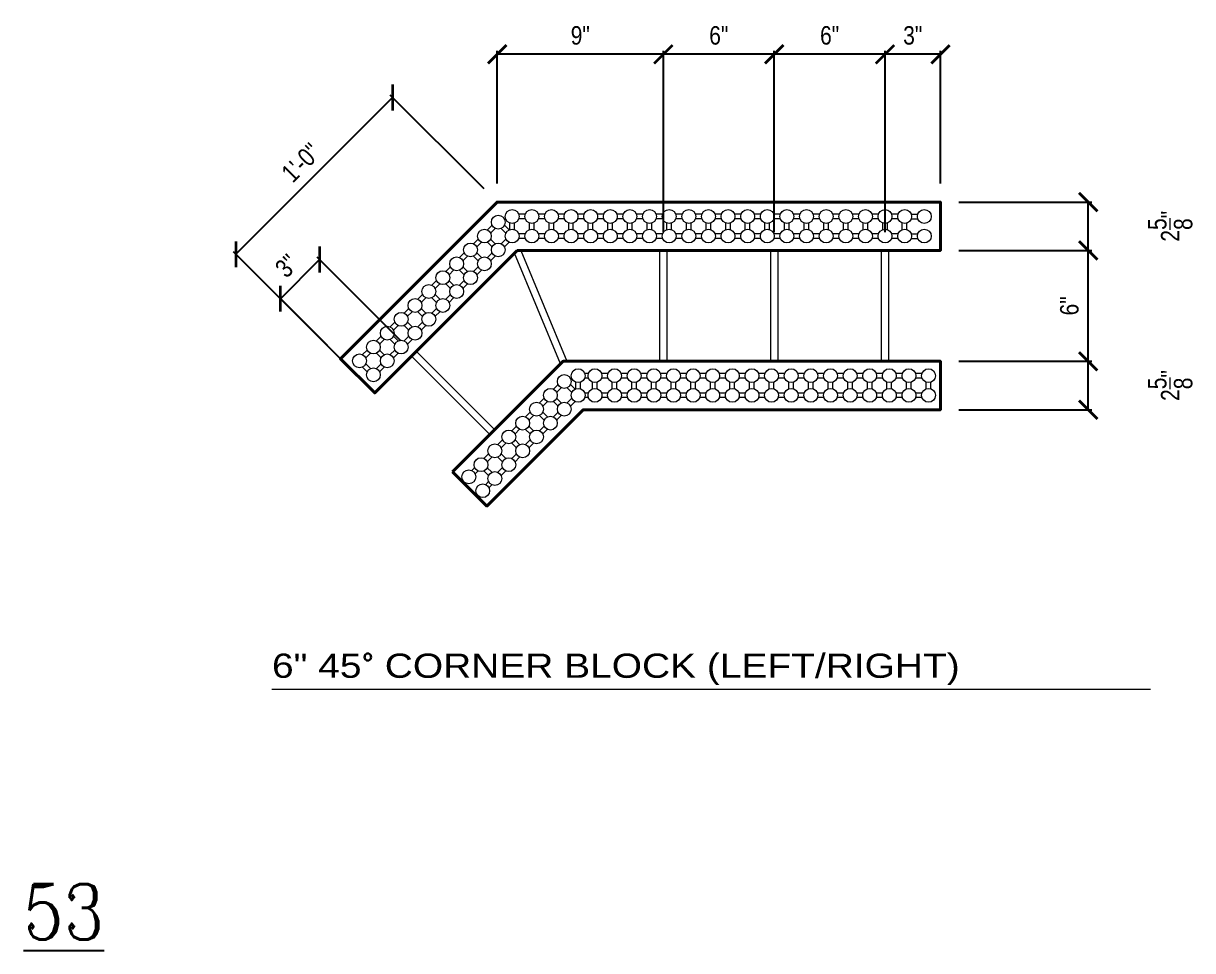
# Model space of a CAD drawing. Header units: inches. Extents: x -42.9 to 20.7, y -14 to 67.3.
# Drawn here: x -42.9 to 20.4, y -14 to 36.2 of the extents above; entities that cross this region are included whole.
import ezdxf

# ---------------------------------------------------------------- set-up
doc = ezdxf.new("R2010")
doc.units = ezdxf.units.IN
doc.header["$MEASUREMENT"] = 0
doc.layers.get('Defpoints').update_dxf_attribs({"color": 252})
for name, color, linetype, lineweight in [('1GB fine', 251, 'Continuous', 9), ('2GB med', 7, 'Continuous', 20), ('3GB heavy', 1, 'Continuous', 40), ('DIM', 3, 'Continuous', 13), ('GB Dim', 3, 'Continuous', 13)]:
    doc.layers.add(name, color=color, linetype=linetype, lineweight=lineweight)
doc.styles.add('ARCHTITLE', font='archtitl.shx', dxfattribs={"width": 1.2})
doc.styles.add('ARCTEXT', font='arctext.shx', dxfattribs={"width": 0.85})
doc.styles.add('RomanC', font='romanc.shx', dxfattribs={"width": 0.85, "height": 5})
doc.dimstyles.new('ARCTEXT 1-1', dxfattribs={"dimscale": 0, "dimtxt": 1, "dimasz": 1, "dimexe": 0.1875, "dimexo": 1, "dimgap": 0.5, "dimtad": 1, "dimdec": 4, "dimzin": 3, "dimdsep": 46, "dimlunit": 4, "dimtxsty": 'ARCTEXT', "dimblk": 'ARCHTICK', "dimcen": 1, "dimclrd": 256, "dimclre": 256, "dimclrt": 256, "dimadec": 0, "dimazin": 0, "dimtfac": 1, "dimtdec": 4, "dimtofl": 0, "dimtmove": 2, "dimatfit": 3, "dimldrblk": 'arrow', "dimfxl": 1, "dimtolj": 1, "dimtzin": 0, "dimarcsym": 0})

# ---------------------------------------------------------------- blocks, each defined once
blk = doc.blocks.new('_ArchTick')
at = {"color": 0, "linetype": 'ByBlock', "const_width": 0.15}
blk.add_lwpolyline([(-0.5, -0.5), (0.5, 0.5)], dxfattribs=at)
blk = doc.blocks.new('*D79')
at = {"layer": 'Defpoints', "color": 0}
for p in [(3.707, 34.563), (6.707, 26.563), (3.707, 23.938)]:
    blk.add_point(p, dxfattribs=at)
at = {"layer": 'GB Dim', "lineweight": -2}
for p, q in [((3.707, 24.938), (3.707, 34.75)), ((6.707, 34.563), (3.707, 34.563)), ((6.707, 27.563), (6.707, 34.75))]:
    blk.add_line(p, q, dxfattribs=at)
at = {"layer": 'GB Dim', "lineweight": -2, "rotation": 180}
blk.add_blockref('_ArchTick', (3.707, 34.563), dxfattribs=at)
at = {"layer": 'GB Dim', "lineweight": -2}
blk.add_blockref('_ArchTick', (6.707, 34.563), dxfattribs=at)
at = {"layer": 'GB Dim', "insert": (5.207, 35.58), "char_height": 1, "attachment_point": 5, "style": 'ARCTEXT'}
blk.add_mtext('\\A1;3"', dxfattribs=at)
blk = doc.blocks.new('arrow')
at = {"layer": 'DIM'}
blk.add_hatch(color=253, dxfattribs=at).paths.add_polyline_path([(-2, 0.5), (-2, -0.5), (0, 0)])
at = {"layer": 'DIM', "lineweight": 9}
for points in [[(-2, 0.983), (-2, 0.5), (-2.469, 0.617)], [(0.374, 0.094), (0, 0)], [(0.374, -0.094), (0, 0)], [(-2, -0.983), (-2, -0.5), (-2.469, -0.617)]]:
    blk.add_lwpolyline(points, dxfattribs=at)
at = {"layer": 'DIM', "lineweight": 15}
blk.add_lwpolyline([(0, 0), (-2, -0.5), (-2, 0.5), (0, 0)], dxfattribs=at)
blk = doc.blocks.new('*D80')
at = {"layer": 'Defpoints', "color": 0}
for p in [(-2.293, 34.563), (-2.293, 23.938), (3.707, 23.938)]:
    blk.add_point(p, dxfattribs=at)
at = {"layer": 'GB Dim', "lineweight": -2}
for p, q in [((-2.293, 24.938), (-2.293, 34.75)), ((3.707, 34.563), (-2.293, 34.563)), ((3.707, 24.938), (3.707, 34.75))]:
    blk.add_line(p, q, dxfattribs=at)
at = {"layer": 'GB Dim', "lineweight": -2, "rotation": 180}
blk.add_blockref('_ArchTick', (-2.293, 34.563), dxfattribs=at)
at = {"layer": 'GB Dim', "lineweight": -2}
blk.add_blockref('_ArchTick', (3.707, 34.563), dxfattribs=at)
at = {"layer": 'GB Dim', "insert": (0.707, 35.58), "char_height": 1, "attachment_point": 5, "style": 'ARCTEXT'}
blk.add_mtext('\\A1;6"', dxfattribs=at)
blk = doc.blocks.new('*D81')
at = {"layer": 'Defpoints', "color": 0}
for p in [(-8.293, 34.563), (-8.293, 23.938), (-2.293, 23.938)]:
    blk.add_point(p, dxfattribs=at)
at = {"layer": 'GB Dim', "lineweight": -2}
for p, q in [((-8.293, 24.938), (-8.293, 34.75)), ((-2.293, 34.563), (-8.293, 34.563)), ((-2.293, 24.938), (-2.293, 34.75))]:
    blk.add_line(p, q, dxfattribs=at)
at = {"layer": 'GB Dim', "lineweight": -2, "rotation": 180}
blk.add_blockref('_ArchTick', (-8.293, 34.563), dxfattribs=at)
at = {"layer": 'GB Dim', "lineweight": -2}
blk.add_blockref('_ArchTick', (-2.293, 34.563), dxfattribs=at)
at = {"layer": 'GB Dim', "insert": (-5.293, 35.58), "char_height": 1, "attachment_point": 5, "style": 'ARCTEXT'}
blk.add_mtext('\\A1;6"', dxfattribs=at)
blk = doc.blocks.new('*D82')
at = {"layer": 'Defpoints', "color": 0}
for p in [(-22.95, 32.22), (-17.293, 26.563), (-25.778, 18.078)]:
    blk.add_point(p, dxfattribs=at)
at = {"layer": 'GB Dim', "lineweight": -2}
for p, q in [((-18, 27.27), (-23.082, 32.352)), ((-31.435, 23.734), (-22.95, 32.22)), ((-26.485, 18.785), (-31.568, 23.867))]:
    blk.add_line(p, q, dxfattribs=at)
for p, rotation in [((-22.95, 32.22), 45.00000000000152), ((-31.435, 23.734), 225.0000000000015)]:
    blk.add_blockref('_ArchTick', p, dxfattribs=dict(at, rotation=rotation))
at = {"layer": 'GB Dim', "insert": (-27.912, 28.696), "char_height": 1, "attachment_point": 5, "rotation": 45, "style": 'ARCTEXT'}
blk.add_mtext('\\A1;1\'-0"', dxfattribs=at)
blk = doc.blocks.new('*D88')
at = {"layer": 'Defpoints', "color": 0}
for p in [(-17.293, 34.563), (-17.293, 26.563), (-8.293, 23.938)]:
    blk.add_point(p, dxfattribs=at)
at = {"layer": 'GB Dim', "lineweight": -2}
for p, q in [((-17.293, 27.563), (-17.293, 34.75)), ((-8.293, 34.563), (-17.293, 34.563)), ((-8.293, 24.938), (-8.293, 34.75))]:
    blk.add_line(p, q, dxfattribs=at)
at = {"layer": 'GB Dim', "lineweight": -2, "rotation": 180}
blk.add_blockref('_ArchTick', (-17.293, 34.563), dxfattribs=at)
at = {"layer": 'GB Dim', "lineweight": -2}
blk.add_blockref('_ArchTick', (-8.293, 34.563), dxfattribs=at)
at = {"layer": 'GB Dim', "insert": (-12.793, 35.58), "char_height": 1, "attachment_point": 5, "style": 'ARCTEXT'}
blk.add_mtext('\\A1;9"', dxfattribs=at)
blk = doc.blocks.new('*D89')
at = {"layer": 'Defpoints', "color": 0}
for p in [(6.707, 17.938), (14.707, 17.938), (6.707, 15.313)]:
    blk.add_point(p, dxfattribs=at)
at = {"layer": 'GB Dim', "lineweight": -2}
for p, q in [((7.707, 17.938), (14.894, 17.938)), ((14.707, 15.313), (14.707, 17.938)), ((7.707, 15.313), (14.894, 15.313))]:
    blk.add_line(p, q, dxfattribs=at)
for p, rotation in [((14.707, 17.938), 90), ((14.707, 15.313), 270)]:
    blk.add_blockref('_ArchTick', p, dxfattribs=dict(at, rotation=rotation))
at = {"layer": 'GB Dim', "insert": (19.144, 16.625), "char_height": 1, "attachment_point": 5, "rotation": 90, "style": 'ARCTEXT'}
blk.add_mtext('\\A1;2{\\H1.000000x;\\S5/8;}"', dxfattribs=at)
blk = doc.blocks.new('*D90')
at = {"layer": 'Defpoints', "color": 0}
for p in [(6.707, 23.938), (14.707, 23.938), (6.707, 17.938)]:
    blk.add_point(p, dxfattribs=at)
at = {"layer": 'GB Dim', "lineweight": -2}
for p, q in [((7.707, 23.938), (14.894, 23.938)), ((14.707, 17.938), (14.707, 23.938)), ((7.707, 17.938), (14.894, 17.938))]:
    blk.add_line(p, q, dxfattribs=at)
for p, rotation in [((14.707, 23.938), 90), ((14.707, 17.938), 270)]:
    blk.add_blockref('_ArchTick', p, dxfattribs=dict(at, rotation=rotation))
at = {"layer": 'GB Dim', "insert": (13.69, 20.938), "char_height": 1, "attachment_point": 5, "rotation": 90, "style": 'ARCTEXT'}
blk.add_mtext('\\A1;6"', dxfattribs=at)
blk = doc.blocks.new('*D91')
at = {"layer": 'Defpoints', "color": 0}
for p in [(6.707, 26.563), (14.707, 26.563), (6.707, 23.938)]:
    blk.add_point(p, dxfattribs=at)
at = {"layer": 'GB Dim', "lineweight": -2}
for p, q in [((7.707, 26.563), (14.894, 26.563)), ((14.707, 23.938), (14.707, 26.563)), ((7.707, 23.938), (14.894, 23.938))]:
    blk.add_line(p, q, dxfattribs=at)
for p, rotation in [((14.707, 26.563), 90), ((14.707, 23.938), 270)]:
    blk.add_blockref('_ArchTick', p, dxfattribs=dict(at, rotation=rotation))
at = {"layer": 'GB Dim', "insert": (19.144, 25.25), "char_height": 1, "attachment_point": 5, "rotation": 90, "style": 'ARCTEXT'}
blk.add_mtext('\\A1;2{\\H1.000000x;\\S5/8;}"', dxfattribs=at)
blk = doc.blocks.new('*D92')
at = {"layer": 'Defpoints', "color": 0}
for p in [(-26.905, 23.447), (-21.801, 18.343), (-23.922, 16.221)]:
    blk.add_point(p, dxfattribs=at)
at = {"layer": 'GB Dim', "lineweight": -2}
for p, q in [((-29.027, 21.326), (-26.905, 23.447)), ((-22.508, 19.05), (-27.038, 23.58)), ((-24.629, 16.929), (-29.159, 21.458))]:
    blk.add_line(p, q, dxfattribs=at)
for p, rotation in [((-26.905, 23.447), 44.99999999998771), ((-29.027, 21.326), 224.9999999999877)]:
    blk.add_blockref('_ArchTick', p, dxfattribs=dict(at, rotation=rotation))
at = {"layer": 'GB Dim', "insert": (-28.685, 23.106), "char_height": 1, "attachment_point": 5, "rotation": 45, "style": 'ARCTEXT'}
blk.add_mtext('\\A1;3"', dxfattribs=at)

msp = doc.modelspace()

# ---------------------------------------------------------------- linework, layer by layer
at = {"layer": '1GB fine'}
for p, q in [((-16.607, 25.07221), (-16.607, 25.42864)), ((-16.35627, 25.07298), (-16.35627, 25.42786)), ((-15.77107, 25.65521), (-16.12751, 25.65521)), ((-15.77185, 25.90594), (-16.12673, 25.90594)), ((-15.5445, 25.07221), (-15.5445, 25.42864)), ((-15.29377, 25.07298), (-15.29377, 25.42786)), ((-14.70857, 25.65521), (-15.06501, 25.65521)), ((-14.70935, 25.90594), (-15.06423, 25.90594)), ((-14.482, 25.07221), (-14.482, 25.42864)), ((-14.23127, 25.07298), (-14.23127, 25.42786)), ((-13.64607, 25.65521), (-14.00251, 25.65521)), ((-13.64685, 25.90594), (-14.00173, 25.90594)), ((-13.4195, 25.07221), (-13.4195, 25.42864)), ((-13.16877, 25.07298), (-13.16877, 25.42786)), ((-12.58357, 25.65521), (-12.94001, 25.65521)), ((-12.58435, 25.90594), (-12.93923, 25.90594)), ((-12.357, 25.07221), (-12.357, 25.42864)), ((-12.10627, 25.07298), (-12.10627, 25.42786)), ((-11.52107, 25.65521), (-11.87751, 25.65521)), ((-11.52185, 25.90594), (-11.87673, 25.90594)), ((-11.2945, 25.07221), (-11.2945, 25.42864)), ((-11.04377, 25.07298), (-11.04377, 25.42786)), ((-10.45857, 25.65521), (-10.81501, 25.65521)), ((-10.45935, 25.90594), (-10.81423, 25.90594)), ((-10.232, 25.07221), (-10.232, 25.42864)), ((-9.98127, 25.07298), (-9.98127, 25.42786)), ((-9.39607, 25.65521), (-9.75251, 25.65521)), ((-9.39685, 25.90594), (-9.75173, 25.90594)), ((-9.1695, 25.07221), (-9.1695, 25.42864)), ((-8.91877, 25.07298), (-8.91877, 25.42786)), ((-8.33357, 25.65521), (-8.69001, 25.65521)), ((-8.33435, 25.90594), (-8.68923, 25.90594)), ((-8.107, 25.07221), (-8.107, 25.42864)), ((-7.85627, 25.07298), (-7.85627, 25.42786)), ((-7.27107, 25.65521), (-7.62751, 25.65521)), ((-7.27185, 25.90594), (-7.62673, 25.90594)), ((-7.0445, 25.07221), (-7.0445, 25.42864)), ((-6.79377, 25.07298), (-6.79377, 25.42786)), ((-6.20857, 25.65521), (-6.56501, 25.65521)), ((-6.20935, 25.90594), (-6.56423, 25.90594)), ((-5.982, 25.07221), (-5.982, 25.42864)), ((-5.73127, 25.07298), (-5.73127, 25.42786)), ((-5.14607, 25.65521), (-5.50251, 25.65521)), ((-5.14685, 25.90594), (-5.50173, 25.90594)), ((-4.9195, 25.07221), (-4.9195, 25.42864)), ((-4.66877, 25.07298), (-4.66877, 25.42786)), ((-4.08357, 25.65521), (-4.44001, 25.65521)), ((-4.08435, 25.90594), (-4.43923, 25.90594)), ((-3.857, 25.07221), (-3.857, 25.42864)), ((-3.60627, 25.07298), (-3.60627, 25.42786)), ((-3.02107, 25.65521), (-3.37751, 25.65521)), ((-3.02185, 25.90594), (-3.37673, 25.90594)), ((-2.7945, 25.07221), (-2.7945, 25.42864)), ((-2.54377, 25.07298), (-2.54377, 25.42786)), ((-1.95857, 25.65521), (-2.31501, 25.65521)), ((-1.95935, 25.90594), (-2.31423, 25.90594)), ((-1.732, 25.07221), (-1.732, 25.42864)), ((-1.48127, 25.07298), (-1.48127, 25.42786)), ((-0.89607, 25.65521), (-1.25251, 25.65521)), ((-0.89685, 25.90594), (-1.25173, 25.90594)), ((-0.6695, 25.07221), (-0.6695, 25.42864)), ((-0.41877, 25.07298), (-0.41877, 25.42786)), ((0.16643, 25.65521), (-0.19001, 25.65521)), ((0.16565, 25.90594), (-0.18923, 25.90594)), ((0.393, 25.07221), (0.393, 25.42864)), ((0.64373, 25.07298), (0.64373, 25.42786)), ((1.22893, 25.65521), (0.87249, 25.65521)), ((1.22815, 25.90594), (0.87327, 25.90594)), ((1.4555, 25.07221), (1.4555, 25.42864)), ((1.70623, 25.07298), (1.70623, 25.42786)), ((2.29143, 25.65521), (1.93499, 25.65521)), ((2.29065, 25.90594), (1.93577, 25.90594)), ((2.518, 25.07221), (2.518, 25.42864)), ((2.76873, 25.07298), (2.76873, 25.42786)), ((3.35393, 25.65521), (2.99749, 25.65521)), ((3.35315, 25.90594), (2.99827, 25.90594)), ((3.5805, 25.07221), (3.5805, 25.42864)), ((3.83123, 25.07298), (3.83123, 25.42786)), ((4.41643, 25.65521), (4.05999, 25.65521)), ((4.41565, 25.90594), (4.06077, 25.90594)), ((4.643, 25.07221), (4.643, 25.42864)), ((4.89373, 25.07298), (4.89373, 25.42786)), ((5.12249, 25.65521), (5.47893, 25.65521)), ((5.12327, 25.90594), (5.47815, 25.90594)), ((-17.82293, 25.05823), (-17.57089, 25.31026)), ((-17.64509, 24.88148), (-17.39415, 25.13242)), ((-16.81959, 24.87938), (-17.07163, 25.13142)), ((-16.64285, 25.05723), (-16.89379, 25.30816)), ((-15.77185, 24.84344), (-16.12673, 24.84344)), ((-14.70935, 24.84344), (-15.06423, 24.84344)), ((-13.64685, 24.84344), (-14.00173, 24.84344)), ((-12.58435, 24.84344), (-12.93923, 24.84344)), ((-11.52185, 24.84344), (-11.87673, 24.84344)), ((-10.45935, 24.84344), (-10.81423, 24.84344)), ((-9.39685, 24.84344), (-9.75173, 24.84344)), ((-8.33435, 24.84344), (-8.68923, 24.84344)), ((-7.27185, 24.84344), (-7.62673, 24.84344)), ((-6.20935, 24.84344), (-6.56423, 24.84344)), ((-5.14685, 24.84344), (-5.50173, 24.84344)), ((-4.08435, 24.84344), (-4.43923, 24.84344)), ((-3.02185, 24.84344), (-3.37673, 24.84344)), ((-1.95935, 24.84344), (-2.31423, 24.84344)), ((-0.89685, 24.84344), (-1.25173, 24.84344)), ((0.16565, 24.84344), (-0.18923, 24.84344)), ((1.22815, 24.84344), (0.87327, 24.84344)), ((2.29065, 24.84344), (1.93577, 24.84344)), ((3.35315, 24.84344), (2.99827, 24.84344)), ((4.41565, 24.84344), (4.06077, 24.84344)), ((5.12327, 24.84344), (5.47815, 24.84344)), ((-18.57423, 24.30692), (-18.3222, 24.55896)), ((-18.39639, 24.13018), (-18.14545, 24.38112)), ((-17.5709, 24.12808), (-17.82293, 24.38012)), ((-17.39415, 24.30593), (-17.64509, 24.55686)), ((-17.07163, 24.30692), (-16.81959, 24.55896)), ((-16.89379, 24.13018), (-16.64285, 24.38112)), ((-15.77107, 24.59271), (-16.12751, 24.59271)), ((-14.70857, 24.59271), (-15.06501, 24.59271)), ((-13.64607, 24.59271), (-14.00251, 24.59271)), ((-12.58357, 24.59271), (-12.94001, 24.59271)), ((-11.52107, 24.59271), (-11.87751, 24.59271)), ((-10.45857, 24.59271), (-10.81501, 24.59271)), ((-9.39607, 24.59271), (-9.75251, 24.59271)), ((-8.33357, 24.59271), (-8.69001, 24.59271)), ((-7.27107, 24.59271), (-7.62751, 24.59271)), ((-6.20857, 24.59271), (-6.56501, 24.59271)), ((-5.14607, 24.59271), (-5.50251, 24.59271)), ((-4.08357, 24.59271), (-4.44001, 24.59271)), ((-3.02107, 24.59271), (-3.37751, 24.59271)), ((-1.95857, 24.59271), (-2.31501, 24.59271)), ((-0.89607, 24.59271), (-1.25251, 24.59271)), ((0.16643, 24.59271), (-0.19001, 24.59271)), ((1.22893, 24.59271), (0.87249, 24.59271)), ((2.29143, 24.59271), (1.93499, 24.59271)), ((3.35393, 24.59271), (2.99749, 24.59271)), ((4.41643, 24.59271), (4.05999, 24.59271)), ((5.12249, 24.59271), (5.47893, 24.59271)), ((-19.32553, 23.55562), (-19.0735, 23.80766)), ((-19.14769, 23.37888), (-18.89675, 23.62982)), ((-18.3222, 23.37678), (-18.57423, 23.62882)), ((-18.14545, 23.55462), (-18.39639, 23.80556)), ((-17.82293, 23.55562), (-17.57089, 23.80766)), ((-17.64509, 23.37888), (-17.39415, 23.62982)), ((-20.07683, 22.80432), (-19.8248, 23.05636)), ((-19.89899, 22.62758), (-19.64805, 22.87852)), ((-19.0735, 22.62548), (-19.32553, 22.87752)), ((-18.89675, 22.80332), (-19.14769, 23.05426)), ((-18.57423, 22.80432), (-18.3222, 23.05636)), ((-18.39639, 22.62758), (-18.14545, 22.87852)), ((-20.82813, 22.05302), (-20.5761, 22.30506)), ((-19.64805, 22.05202), (-19.89899, 22.30296)), ((-19.32553, 22.05302), (-19.0735, 22.30506)), ((-21.57943, 21.30172), (-21.3274, 21.55376)), ((-20.65029, 21.87628), (-20.39935, 22.12722)), ((-20.39936, 21.30072), (-20.65029, 21.55166)), ((-19.8248, 21.87418), (-20.07683, 22.12622)), ((-20.07683, 21.30172), (-19.8248, 21.55376)), ((-19.14769, 21.87628), (-18.89675, 22.12722)), ((-21.40159, 21.12498), (-21.15066, 21.37591)), ((-20.5761, 21.12288), (-20.82814, 21.37492)), ((-19.89899, 21.12498), (-19.64805, 21.37591)), ((-22.33074, 20.55042), (-22.0787, 20.80246)), ((-22.15289, 20.37368), (-21.90196, 20.62461)), ((-21.3274, 20.37158), (-21.57944, 20.62361)), ((-21.15066, 20.54942), (-21.40159, 20.80036)), ((-20.82813, 20.55042), (-20.5761, 20.80246)), ((-20.65029, 20.37368), (-20.39935, 20.62461)), ((-23.08204, 19.79912), (-22.83, 20.05115)), ((-22.90419, 19.62237), (-22.65326, 19.87331)), ((-22.0787, 19.62028), (-22.33074, 19.87231)), ((-21.90196, 19.79812), (-22.15289, 20.04906)), ((-21.57943, 19.79912), (-21.3274, 20.05115)), ((-21.40159, 19.62237), (-21.15066, 19.87331)), ((-23.83334, 19.04782), (-23.5813, 19.29985)), ((-23.6555, 18.87107), (-23.40456, 19.12201)), ((-22.83, 18.86898), (-23.08204, 19.12101)), ((-22.65326, 19.04682), (-22.9042, 19.29776)), ((-22.33074, 19.04782), (-22.0787, 19.29985)), ((-22.15289, 18.87107), (-21.90196, 19.12201)), ((-24.58464, 18.29652), (-24.3326, 18.54855)), ((-24.4068, 18.11977), (-24.15586, 18.37071)), ((-23.5813, 18.11768), (-23.83334, 18.36971)), ((-23.40456, 18.29552), (-23.6555, 18.54646)), ((-23.08204, 18.29652), (-22.83, 18.54855)), ((-22.90419, 18.11977), (-22.65326, 18.37071)), ((-24.15586, 17.54422), (-24.4068, 17.79515)), ((-23.83334, 17.54522), (-23.5813, 17.79725)), ((-24.3326, 17.36637), (-24.58464, 17.61841)), ((-23.6555, 17.36847), (-23.40456, 17.61941)), ((-12.3521, 17.28094), (-12.55414, 17.28094)), ((-11.2896, 17.28094), (-11.64447, 17.28094)), ((-10.2271, 17.28094), (-10.58197, 17.28094)), ((-9.1646, 17.28094), (-9.51947, 17.28094)), ((-8.1021, 17.28094), (-8.45697, 17.28094)), ((-7.0396, 17.28094), (-7.39447, 17.28094)), ((-5.9771, 17.28094), (-6.33197, 17.28094)), ((-4.9146, 17.28094), (-5.26947, 17.28094)), ((-3.8521, 17.28094), (-4.20697, 17.28094)), ((-2.7896, 17.28094), (-3.14447, 17.28094)), ((-1.7271, 17.28094), (-2.08197, 17.28094)), ((-0.6646, 17.28094), (-1.01947, 17.28094)), ((0.3979, 17.28094), (0.04303, 17.28094)), ((1.4604, 17.28094), (1.10553, 17.28094)), ((2.5229, 17.28094), (2.16803, 17.28094)), ((3.5854, 17.28094), (3.23053, 17.28094)), ((4.6479, 17.28094), (4.29303, 17.28094)), ((5.7104, 17.28094), (5.35553, 17.28094)), ((-14.25034, 16.43323), (-13.9983, 16.68526)), ((-14.0725, 16.25648), (-13.82156, 16.50742)), ((-13.247, 16.25438), (-13.49904, 16.50642)), ((-13.07026, 16.43223), (-13.3212, 16.68316)), ((-13.03441, 16.44721), (-13.03441, 16.80364)), ((-12.78368, 16.44798), (-12.78368, 16.80286)), ((-12.35132, 17.03021), (-12.55492, 17.03021)), ((-12.12474, 16.44721), (-12.12474, 16.80364)), ((-11.87401, 16.44798), (-11.87401, 16.80286)), ((-11.28882, 17.03021), (-11.64525, 17.03021)), ((-11.06224, 16.44721), (-11.06224, 16.80364)), ((-10.81151, 16.44798), (-10.81151, 16.80286)), ((-10.22632, 17.03021), (-10.58275, 17.03021)), ((-9.99974, 16.44721), (-9.99974, 16.80364)), ((-9.74901, 16.44798), (-9.74901, 16.80286)), ((-9.16382, 17.03021), (-9.52025, 17.03021)), ((-8.93724, 16.44721), (-8.93724, 16.80364)), ((-8.68651, 16.44798), (-8.68651, 16.80286)), ((-8.10132, 17.03021), (-8.45775, 17.03021)), ((-7.87474, 16.44721), (-7.87474, 16.80364)), ((-7.62401, 16.44798), (-7.62401, 16.80286)), ((-7.03882, 17.03021), (-7.39525, 17.03021)), ((-6.81224, 16.44721), (-6.81224, 16.80364)), ((-6.56151, 16.44798), (-6.56151, 16.80286)), ((-5.97632, 17.03021), (-6.33275, 17.03021)), ((-5.74974, 16.44721), (-5.74974, 16.80364)), ((-5.49901, 16.44798), (-5.49901, 16.80286)), ((-4.91382, 17.03021), (-5.27025, 17.03021)), ((-4.68724, 16.44721), (-4.68724, 16.80364)), ((-4.43651, 16.44798), (-4.43651, 16.80286)), ((-3.85132, 17.03021), (-4.20775, 17.03021)), ((-3.62474, 16.44721), (-3.62474, 16.80364)), ((-3.37401, 16.44798), (-3.37401, 16.80286)), ((-2.78882, 17.03021), (-3.14525, 17.03021)), ((-2.56224, 16.44721), (-2.56224, 16.80364)), ((-2.31151, 16.44798), (-2.31151, 16.80286)), ((-1.72632, 17.03021), (-2.08275, 17.03021)), ((-1.49974, 16.44721), (-1.49974, 16.80364)), ((-1.24901, 16.44798), (-1.24901, 16.80286)), ((-0.66382, 17.03021), (-1.02025, 17.03021)), ((-0.43724, 16.44721), (-0.43724, 16.80364)), ((-0.18651, 16.44798), (-0.18651, 16.80286)), ((0.39868, 17.03021), (0.04225, 17.03021)), ((0.62526, 16.44721), (0.62526, 16.80364)), ((0.87599, 16.44798), (0.87599, 16.80286)), ((1.46118, 17.03021), (1.10475, 17.03021)), ((1.68776, 16.44721), (1.68776, 16.80364)), ((1.93849, 16.44798), (1.93849, 16.80286)), ((2.52368, 17.03021), (2.16725, 17.03021)), ((2.75026, 16.44721), (2.75026, 16.80364)), ((3.00099, 16.44798), (3.00099, 16.80286)), ((3.58618, 17.03021), (3.22975, 17.03021)), ((3.81276, 16.44721), (3.81276, 16.80364)), ((4.06349, 16.44798), (4.06349, 16.80286)), ((4.64868, 17.03021), (4.29225, 17.03021)), ((4.87526, 16.44721), (4.87526, 16.80364)), ((5.12599, 16.44798), (5.12599, 16.80286)), ((5.71118, 17.03021), (5.35475, 17.03021)), ((5.93776, 16.44721), (5.93776, 16.80364)), ((6.18849, 16.44798), (6.18849, 16.80286)), ((-15.00164, 15.68192), (-14.7496, 15.93396)), ((-13.82156, 15.68093), (-14.0725, 15.93186)), ((-13.49904, 15.68192), (-13.247, 15.93396)), ((-12.35132, 15.96771), (-12.55492, 15.96771)), ((-12.3521, 16.21844), (-12.55414, 16.21844)), ((-11.28882, 15.96771), (-11.64525, 15.96771)), ((-11.2896, 16.21844), (-11.64447, 16.21844)), ((-10.22632, 15.96771), (-10.58275, 15.96771)), ((-10.2271, 16.21844), (-10.58197, 16.21844)), ((-9.16382, 15.96771), (-9.52025, 15.96771)), ((-9.1646, 16.21844), (-9.51947, 16.21844)), ((-8.10132, 15.96771), (-8.45775, 15.96771)), ((-8.1021, 16.21844), (-8.45697, 16.21844)), ((-7.03882, 15.96771), (-7.39525, 15.96771)), ((-7.0396, 16.21844), (-7.39447, 16.21844)), ((-5.97632, 15.96771), (-6.33275, 15.96771)), ((-5.9771, 16.21844), (-6.33197, 16.21844)), ((-4.91382, 15.96771), (-5.27025, 15.96771)), ((-4.9146, 16.21844), (-5.26947, 16.21844)), ((-3.85132, 15.96771), (-4.20775, 15.96771)), ((-3.8521, 16.21844), (-4.20697, 16.21844)), ((-2.78882, 15.96771), (-3.14525, 15.96771)), ((-2.7896, 16.21844), (-3.14447, 16.21844)), ((-1.72632, 15.96771), (-2.08275, 15.96771)), ((-1.7271, 16.21844), (-2.08197, 16.21844)), ((-0.66382, 15.96771), (-1.02025, 15.96771)), ((-0.6646, 16.21844), (-1.01947, 16.21844)), ((0.39868, 15.96771), (0.04225, 15.96771)), ((0.3979, 16.21844), (0.04303, 16.21844)), ((1.46118, 15.96771), (1.10475, 15.96771)), ((1.4604, 16.21844), (1.10553, 16.21844)), ((2.52368, 15.96771), (2.16725, 15.96771)), ((2.5229, 16.21844), (2.16803, 16.21844)), ((3.58618, 15.96771), (3.22975, 15.96771)), ((3.5854, 16.21844), (3.23053, 16.21844)), ((4.64868, 15.96771), (4.29225, 15.96771)), ((4.6479, 16.21844), (4.29303, 16.21844)), ((5.71118, 15.96771), (5.35475, 15.96771)), ((5.7104, 16.21844), (5.35553, 16.21844)), ((-14.8238, 15.50518), (-14.57286, 15.75612)), ((-13.9983, 15.50308), (-14.25034, 15.75512)), ((-13.3212, 15.50518), (-13.07026, 15.75612)), ((-15.75294, 14.93062), (-15.5009, 15.18266)), ((-15.5751, 14.75388), (-15.32416, 15.00482)), ((-14.7496, 14.75178), (-15.00164, 15.00382)), ((-14.57286, 14.92962), (-14.8238, 15.18056)), ((-14.25034, 14.93062), (-13.9983, 15.18266)), ((-14.0725, 14.75388), (-13.82156, 15.00482)), ((-16.50424, 14.17932), (-16.25221, 14.43136)), ((-16.3264, 14.00258), (-16.07546, 14.25352)), ((-15.50091, 14.00048), (-15.75294, 14.25252)), ((-15.32416, 14.17832), (-15.5751, 14.42926)), ((-15.00164, 14.17932), (-14.7496, 14.43136)), ((-14.8238, 14.00258), (-14.57286, 14.25352)), ((-17.25554, 13.42802), (-17.00351, 13.68006)), ((-17.0777, 13.25128), (-16.82676, 13.50222)), ((-16.25221, 13.24918), (-16.50424, 13.50122)), ((-16.07546, 13.42702), (-16.3264, 13.67796)), ((-15.75294, 13.42802), (-15.5009, 13.68006)), ((-15.5751, 13.25128), (-15.32416, 13.50222)), ((-18.00684, 12.67672), (-17.75481, 12.92876)), ((-17.829, 12.49998), (-17.57806, 12.75091)), ((-17.00351, 12.49788), (-17.25554, 12.74992)), ((-16.82676, 12.67572), (-17.0777, 12.92666)), ((-16.50424, 12.67672), (-16.25221, 12.92876)), ((-16.3264, 12.49998), (-16.07546, 12.75091)), ((-18.66542, 12.01815), (-18.50611, 12.17746)), ((-17.57806, 11.92442), (-17.829, 12.17536)), ((-17.25554, 11.92542), (-17.00351, 12.17746)), ((-18.48757, 11.8414), (-18.32936, 11.99961)), ((-17.75481, 11.74658), (-18.00684, 11.99861)), ((-17.91412, 11.26685), (-17.75481, 11.42615)), ((-17.0777, 11.74868), (-16.82676, 11.99961)), ((-17.73627, 11.0901), (-17.57806, 11.24831))]:
    msp.add_line(p, q, dxfattribs=at)
for centre in [(-16.48054, 25.78167), (-15.41804, 25.78167), (-14.35554, 25.78167), (-13.29304, 25.78167), (-12.23054, 25.78167), (-11.16804, 25.78167), (-10.10554, 25.78167), (-9.04304, 25.78167), (-7.98054, 25.78167), (-6.91804, 25.78167), (-5.85554, 25.78167), (-4.79304, 25.78167), (-3.73054, 25.78167), (-2.66804, 25.78167), (-1.60554, 25.78167), (-0.54304, 25.78167), (0.51946, 25.78167), (1.58196, 25.78167), (2.64446, 25.78167), (3.70696, 25.78167), (4.76946, 25.78167), (5.83196, 25.78167), (-17.23184, 25.47047), (-17.98314, 24.71917), (-16.48054, 24.71917), (-15.41804, 24.71917), (-14.35554, 24.71917), (-13.29304, 24.71917), (-12.23054, 24.71917), (-11.16804, 24.71917), (-10.10554, 24.71917), (-9.04304, 24.71917), (-7.98054, 24.71917), (-6.91804, 24.71917), (-5.85554, 24.71917), (-4.79304, 24.71917), (-3.73054, 24.71917), (-2.66804, 24.71917), (-1.60554, 24.71917), (-0.54304, 24.71917), (0.51946, 24.71917), (1.58196, 24.71917), (2.64446, 24.71917), (3.70696, 24.71917), (4.76946, 24.71917), (5.83196, 24.71917), (-18.73444, 23.96787), (-17.23184, 23.96787), (-19.48574, 23.21657), (-17.98314, 23.21657), (-20.23705, 22.46527), (-20.23705, 22.46527), (-18.73444, 22.46527), (-20.98835, 21.71397), (-19.48574, 21.71397), (-21.73965, 20.96267), (-20.23705, 20.96267), (-22.49095, 20.21137), (-20.98835, 20.21137), (-23.24225, 19.46007), (-23.24225, 19.46007), (-21.73965, 19.46007), (-23.99355, 18.70877), (-22.49095, 18.70877), (-24.74485, 17.95746), (-23.24225, 17.95746), (-23.99355, 17.20616), (-13.65925, 16.84547), (-12.90795, 17.15667), (-11.99828, 17.15667), (-10.93578, 17.15667), (-9.87328, 17.15667), (-8.81078, 17.15667), (-7.74828, 17.15667), (-6.68578, 17.15667), (-5.62328, 17.15667), (-4.56078, 17.15667), (-3.49828, 17.15667), (-2.43578, 17.15667), (-1.37328, 17.15667), (-0.31078, 17.15667), (0.75172, 17.15667), (1.81422, 17.15667), (2.87672, 17.15667), (3.93922, 17.15667), (5.00172, 17.15667), (6.06422, 17.15667), (-14.41055, 16.09417), (-12.90795, 16.09417), (-11.99828, 16.09417), (-10.93578, 16.09417), (-9.87328, 16.09417), (-8.81078, 16.09417), (-7.74828, 16.09417), (-6.68578, 16.09417), (-5.62328, 16.09417), (-4.56078, 16.09417), (-3.49828, 16.09417), (-2.43578, 16.09417), (-1.37328, 16.09417), (-0.31078, 16.09417), (0.75172, 16.09417), (1.81422, 16.09417), (2.87672, 16.09417), (3.93922, 16.09417), (5.00172, 16.09417), (6.06422, 16.09417), (-15.16185, 15.34287), (-13.65925, 15.34287), (-15.91315, 14.59157), (-14.41055, 14.59157), (-16.66445, 13.84027), (-16.66445, 13.84027), (-15.16185, 13.84027), (-17.41575, 13.08897), (-15.91315, 13.08897), (-18.16706, 12.33767), (-16.66445, 12.33767), (-18.82563, 11.67909), (-17.41575, 11.58637), (-18.07433, 10.92779)]:
    msp.add_circle(centre, 0.375, dxfattribs=at)
at = {"layer": '2GB med', "color": 6}
for points in [[(-13.86396, 17.79442), (-16.34924, 23.79442)], [(-16.00278, 23.93792), (-13.5175, 17.93792)]]:
    msp.add_lwpolyline(points, dxfattribs=at)
for points in [[(-8.10554, 17.93792), (-8.48054, 17.93792), (-8.48054, 23.93792), (-8.10554, 23.93792)], [(-2.10554, 17.93792), (-2.48054, 17.93792), (-2.48054, 23.93792), (-2.10554, 23.93792)], [(3.89446, 17.93792), (3.51946, 17.93792), (3.51946, 23.93792), (3.89446, 23.93792)], [(-17.42562, 14.23275), (-17.69079, 13.96758), (-21.93343, 18.21022), (-21.66826, 18.47539)]]:
    msp.add_lwpolyline(points, close=True, dxfattribs=at)
at = {"layer": '3GB heavy', "color": 1}
for points in [[(-16.20573, 23.93792), (-23.92217, 16.22149), (-25.77832, 18.07764), (-17.29304, 26.56292), (6.70696, 26.56292), (6.70696, 23.93792), (-16.20573, 23.93792)], [(-19.70421, 11.95417), (-13.72045, 17.93792), (6.70696, 17.93792), (6.70696, 15.31292), (-12.63314, 15.31292), (-17.84805, 10.09801), (-19.70421, 11.95417)]]:
    msp.add_lwpolyline(points, dxfattribs=at)
at = {"layer": 'GB Dim'}
msp.add_line((-29.49334, 0.18589), (18.07401, 0.18589), dxfattribs=at)

# ---------------------------------------------------------------- texts
at = {"layer": 'Defpoints', "insert": (-40.75675, -10.3763), "char_height": 3, "width": 90.08, "attachment_point": 2, "style": 'RomanC'}
msp.add_mtext('{\\L53\\P}\\P            ', dxfattribs=at)
at = {"layer": 'GB Dim', "color": 3, "insert": (-29.48334, 2.10872), "char_height": 1.3125, "width": 85.6421366, "attachment_point": 1, "style": 'ARCHTITLE'}
msp.add_mtext('6" 45{\\Fromanc.shx|c0;°} CORNER BLOCK (LEFT/RIGHT)', dxfattribs=at)

# ---------------------------------------------------------------- dimensions: what is measured, and where the dimension line sits
at = {"layer": 'GB Dim'}
for base, p1, p2, angle, picture, middle in [((-17.29304, 34.56292), (-8.29304, 23.93792), (-17.29304, 26.56292), 180, '*D88', (-12.79304, 35.58016)), ((-8.29304, 34.56292), (-2.29304, 23.93792), (-8.29304, 23.93792), 180, '*D81', (-5.29304, 35.58016)), ((-2.29304, 34.56292), (3.70696, 23.93792), (-2.29304, 23.93792), 180, '*D80', (0.70696, 35.58016)), ((3.70696, 34.56292), (6.70696, 26.56292), (3.70696, 23.93792), 180, '*D79', (5.20696, 35.58016)), ((14.70696, 26.56292), (6.70696, 23.93792), (6.70696, 26.56292), 270, '*D91', (19.14446, 25.25042)), ((14.70696, 23.93792), (6.70696, 17.93792), (6.70696, 23.93792), 270, '*D90', (13.68972, 20.93792)), ((14.70696, 17.93792), (6.70696, 15.31292), (6.70696, 17.93792), 270, '*D89', (19.14446, 16.62542))]:
    dim = msp.add_linear_dim(base=base, p1=p1, p2=p2, angle=angle, dimstyle='ARCTEXT 1-1', override={"dimscale": 1}, dxfattribs=at)
    dim.commit()
    dim.dimension.update_dxf_attribs({"geometry": picture, "text_midpoint": middle})
for p1, p2, distance, picture, middle in [((-25.77832, 18.07764), (-17.29304, 26.56292), 8, '*D82', (-27.91183, 28.69643)), ((-23.92217, 16.22149), (-21.80085, 18.34281), 7.21875, '*D92', (-28.68523, 23.10587))]:
    dim = msp.add_aligned_dim(p1=p1, p2=p2, distance=distance, dimstyle='ARCTEXT 1-1', override={"dimscale": 1}, dxfattribs=at)
    dim.commit()
    dim.dimension.update_dxf_attribs({"geometry": picture, "text_midpoint": middle})

doc.saveas('drawing.dxf')
